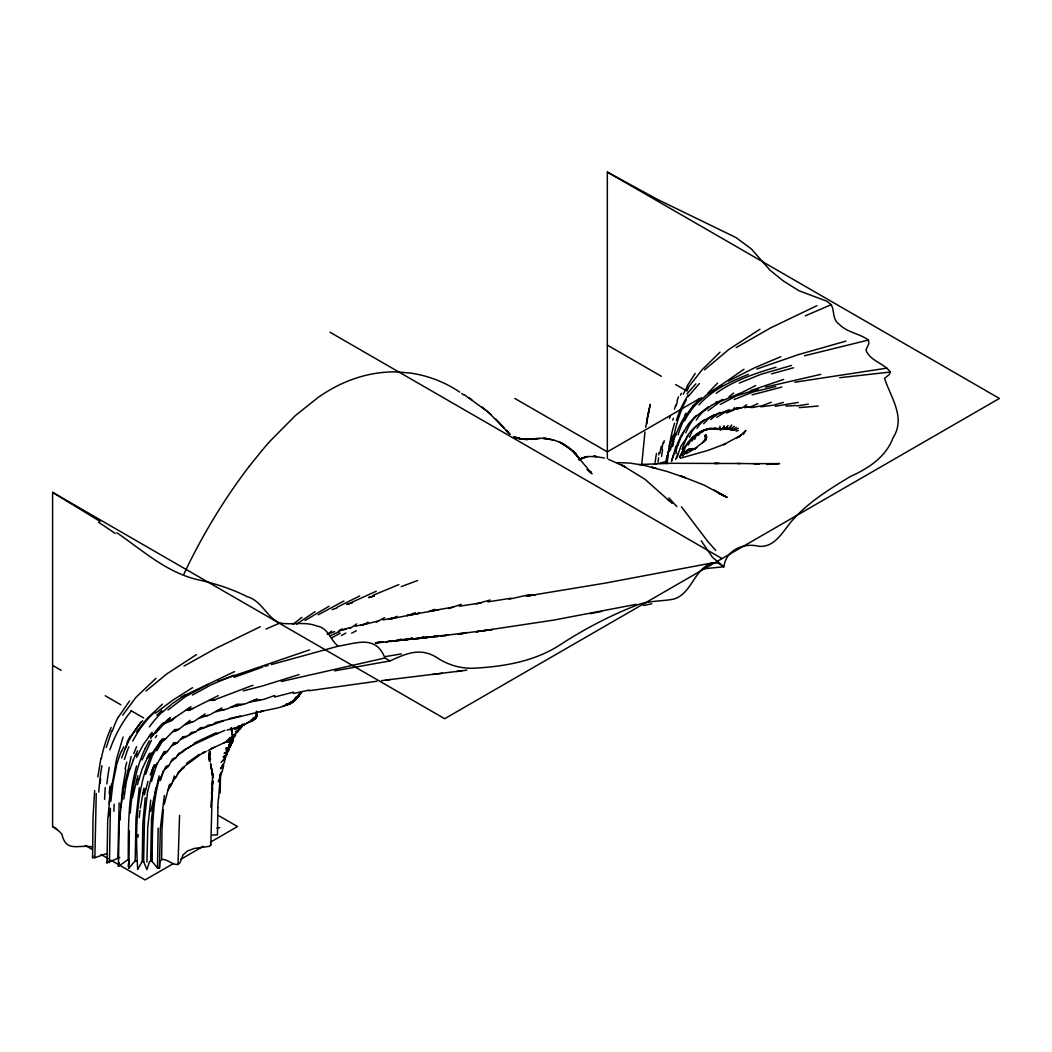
<?xml version="1.0" encoding="UTF-8"?>
<svg xmlns="http://www.w3.org/2000/svg" width="1052" height="1052" viewBox="0 0 1052 1052"><rect width="100%" height="100%" fill="white"/><g stroke="black" fill="none" stroke-linecap="round" stroke-linejoin="round"><path stroke-width="1.5" d="M106.423 853.632L94.864 857.735L92.602 857.656L93.023 817.562L94.654 790.512M119.757 857.459L107.015 862.89L107.699 820.35L110.513 790.894M136.602 765.882C127.976 796.272 128.331 828.174 128.252 859.471L118.403 866.361L119.27 821.52L123.123 789.802M145.229 797.732L142.809 823.94L142.23 861.43L137.707 869.386C135.353 831.816 135.616 791.998 150.37 756.638M155.814 787.922L151.554 818.509L150.633 860.983L149.397 862.061L146.899 869.609L143.637 861.522L144.505 818.929L147.53 792.143L153.303 769.788M210.834 844.414L209.427 846.321L194.173 848.477L187.44 851.002L183.061 854.895L180.168 862.508L178.038 864.481C172.002 865.152 167.636 858.8 161.653 859.484L159.851 861.812L159.444 868.321L157.484 867.992L152.198 861.549C152.33 834.367 151.882 806.726 158.878 780.242M159.444 868.321L160.298 828.976L164.349 795.509M161.653 859.484L162.008 829.357L163.336 809.685M210.794 845.584L212.188 793.984M146.912 862.061L147.753 827.437L150.699 800.138M230.283 744.001L230.782 745.776L228.823 746.026L231.216 744.645L231.243 743.133L230.782 745.776L228.744 747.393L230.256 746.854L225.68 748.406L228.744 747.393L230.283 744.001L230.256 746.854L226.233 750.155L228.757 750.168L229.428 747.762L226.233 750.155M92.602 857.656L92.629 855.776M209.269 757.808L209.348 753.429L209.348 759.386L209.427 751.825L209.953 761.319M212.977 781.925L211.465 793.787M209.019 756.072L209.059 754.639L209.637 759.544M209.48 753.837L208.953 757.756L209.48 753.837L209.072 756.243M108.737 816.128L108.908 811.171M221.091 762.49L225.141 757.742L224.431 762.568L220.499 768.696L223.169 765.909L222.472 770.643L218.264 781.741M228.889 746.052L228.797 748.827L229.428 747.762M129.343 830.87L128.883 868.11L135.208 860.76L135.971 818.338L139.324 787.724M138.062 837.024L138.154 834.578M220.144 792.932L220.525 775.968M120.204 819.863L120.415 814.919M705.708 438.973L705.971 434.936L705.708 438.973L705.011 435.147L705.958 439.604L706.536 436.133L704.353 441.616L706.72 437.198L702.434 443.01M158.142 828.082L157.484 867.992M212.701 788.027L210.755 807.042M217.909 807.528L217.435 834.841L212.031 835.078M110.394 808.291L109.434 862.561M109.237 803.781L109.868 794.01M212.412 778.217L212.78 774.246L212.649 775.705L210.821 764.699L212.912 776.994L211.702 784.082M641.838 463.656L644.955 432.017M119.126 802.952L117.903 857.551M96.258 793.458L94.864 857.735M230.441 742.778L232.781 741.41L232.886 739.793L230.441 742.778L232.242 742.475L232.886 739.793M120.822 807.542L122.65 788.237L125.806 769.722M130.251 813.157C131.908 791.012 135.655 768.617 145.215 748.393M179.563 815.379L178.038 864.481M110.868 801.216L112.945 782.833L116.272 767.092M229.546 741.042L233.136 738.925L231.387 729.825L233.412 738.859L232.873 740.253L229.546 741.042L233.136 738.925L232.808 734.953L232.308 740.148L229.06 741.042L232.518 738.754L232.913 737.071L231.545 729.878M208.953 757.756L210.216 751.325L208.717 757.927L209.664 754.363L208.914 756.822M139.232 817.654L140.008 810.434M212.991 780.781L211.715 787.751M218.645 797.85L220.473 773.549M123.807 799.007L126.345 781.715L129.751 768.92M232.781 741.41L233.097 738.386L233.215 740.24L232.19 741.2L229.02 741.818L232.781 741.41L227.797 742.383L231.322 741.976L233.215 740.24L233.084 736.742L233.412 738.859L232.19 741.2L230.309 741.384L233.412 738.859M253.953 718.582L256.162 718.043L257.069 713.887L254.913 719.081L256.701 716.11L255.978 717.924L253.243 719.568L256.162 718.043L257.148 714.177L254.702 718.674L256.083 717.898L256.846 714.058L256.175 716.465M97.823 776.928L100.861 758.558M208.888 757.913L209.216 755.336L209.216 760.833M112.459 782.57L116.535 759.123L123.084 737.058M123.123 793.958L123.439 791.538M232.071 736.61L231.624 739.99L226.943 741.594L230.717 739.648L232.071 736.61L230.309 740.792L231.558 738.294L228.705 741.279L230.717 739.648L223.379 743.146M233.294 737.123L232.873 740.253L230.309 741.384M661.59 456.41L662.576 449.598M256.951 711.507L256.083 717.898L257.148 714.177M140.31 808.028L143.993 788.132M646.77 423.877L647.453 419.064M150.738 811.447L159.207 775.876M705.682 440.236L706.102 437.527L705.642 439.841M683.774 453.228C684.536 446.114 688.823 439.539 695.083 436.041M124.136 786.712L131.184 756.546M647.822 416.658L649.031 409.504M220.039 777.31L220.604 773.864M645.678 427.243L650.189 404.376L648.269 413.844M658.683 454.937L659.078 452.61M229.691 743.698L232.242 742.475L232.492 741.029L229.691 743.698L231.703 743.54L232.492 741.029M231.953 742.133L231.703 743.54L229.126 744.777L231.216 744.645L231.953 742.133L229.126 744.777M132.499 797.653L137.891 775.718M128.87 861.996L128.199 865.73L128.883 868.11M728.05 425.442L725.801 428.388L723.5 429.216L723.526 427.533L720.41 429.624L723.5 429.216L724.184 425.836L722.251 428.9L720.094 429.847L719.936 426.178M646.927 420.116L648.216 413.489M232.308 740.148L232.913 737.071L230.875 740.779L232.518 738.754L229.06 741.042M675.884 453.636L676.304 451.545M225.141 757.742L223.116 760.741M663.773 442.905L664.233 440.696M118.403 866.361L119.165 862.719M164.27 804.28L169.359 784.792L172.186 783.175L174.356 775.981M144.334 794.944L147.99 781.386M672.767 445.838L673.767 441.669M137.352 784.739L142.02 769.407L149.41 753.521L152.211 753.127L162.126 739.017L165.559 738.925L174.711 729.588L178.84 729.338L190.07 720.357M671.465 461.473L675.91 446.548M668.783 451.716L669.296 449.533M682.038 449.217L687.364 435.988A109.316 62.305 24.9 0 1 692.847 429.216A107.672 61.2 24.1 0 1 696.345 426.099M151.462 781.439L157.379 762.687M160.456 780.584L163.191 771.077M226.798 754.547L223.313 756.861L226.798 754.547L224.904 758.913L224.773 756.283M208.993 756.467L209.94 752.837M106.291 747.472L111.722 730.864M676.581 458.264L680.946 446.166L688.508 435.147M679.934 457.725L683.892 448.086L689.783 441.432M145.597 774.351L152.251 755.901L160.009 742.107M121.624 757.913L127.7 742.278M208.717 758.216L209.414 755.915M671.781 460.487L673.99 453.912M677.882 445.404L681.617 435.567M688.284 445.101L691.953 438.026A58.018 30.521 25.6 0 1 697.2 433.845M221.998 766.711L222.708 764.488M694.767 439.289C696.24 433.082 702.697 429.413 708.719 429.045L702.171 431.123L698.081 435.581M107.015 862.89L107.738 860.773M172.975 781.084L176.473 776.547L178.275 772.168L184.087 767.579M689.454 437.29L691.808 431.938A100.808 52.403 23.5 0 1 700.33 422.457L704.485 419.827M222.945 767.71L223.76 765.422M677.028 400.72L678.487 396.762M159.549 780.4L165.874 766.448L169.03 765.356L172.541 758.86L175.986 757.703L178.708 753.416L182.364 752.141L185.836 749.156M220.381 774.601L221.222 772.286M691.874 441.183L696.108 434.476L702.197 430.886M672.741 420.156L673.477 418.17M150.226 775.008L154.039 765.054L156.879 764.423L164.086 751.693L167.439 751.352L173.593 743.146L177.42 742.686L182.89 736.755L187.111 736.282L195.817 731.692L200.419 727.734L205.298 727.366L223.353 720.909M228.179 751.207L224.339 753.298L228.179 751.207L225.601 755.283M142.02 760.017L151.449 740.292M133.775 753.429L136.563 746.71M675.621 459.461L678.316 453.241M685.759 432.793L688.232 427.349A159.851 87.303 29.9 0 1 696.805 415.448M669.374 418.407L670.255 416.342M121.703 751.299L123.702 746.762M160.864 759.202L164.086 752.246M136.563 757.401L143.111 744.934L152.04 732.337M234.609 737.044L235.595 734.769L233.478 735.085L238.094 731.64L235.424 731.613L238.738 730.417L240.54 728.444L238.357 728.602L241.579 727.419L242.894 725.117L237.883 726.603L241.631 725.499M133.117 760.044L137.536 750.72M168.254 789.802L172.186 783.175M607.333 458.37L607.333 172.081L657.645 199.499L735.979 237.555L751.273 248.851L769.893 270.035L783.346 280.976L798.876 290.694L826.793 301.188L831.251 304.672C834.67 311.09 832.211 319.755 839.312 324.345C847.268 332.629 859.471 333.431 868.439 340.046L868.847 343.623L865.928 350.079C870.162 361.099 883.838 363.045 890.36 372.04L889.177 374.643L884.574 378.339C890.676 397.459 906.14 417.473 893.043 437.856C885.968 456.857 868.387 468.482 850.621 476.346C829.239 489.312 807.186 502.803 790.867 522.068C782.412 532.338 774.298 547.882 758.702 546.277C743.817 542.464 725.854 550.025 723.868 566.752L702.512 568.935M725.104 429.308L728.497 429.255L731.64 424.982M682.814 455.884L684.905 452.465M231.322 741.976L232.505 739.582M156.814 750.747L163.218 739.78M679.461 456.713L682.972 451.098M743.422 434.423L745.855 430.426L739.359 436.462L741.213 435.147L723.579 444.667L725.551 443.773L708.114 450.374L680.631 458.159M696.74 402.18L698.62 398.866M209.466 760.964L210.689 758.781M230.178 737.334L225.759 742.054L211.031 748.853L214.832 747.117M697.108 428.401L698.055 426.731A93.273 44.368 22.3 0 1 703.696 420.761M687.18 385.926L695.188 373.421M118.666 716.728L129.528 701.027M122.716 715.15L136.01 697.292L155.972 678.316M130.935 736.308L140.942 721.935M253.65 718.818L255.978 717.924L251.73 720.712L255.412 717.346L251.691 721.291L246.405 723M149.345 757.493L152.211 753.127M226.903 752.574L228.231 750.444M156.879 764.423L152.001 770.261M696.279 420.024L698.489 416.802A155.998 76.48 26.3 0 1 702.552 412.187L711.586 405.309L722.869 399.287M136.365 732.008L146.912 718.647L162.416 704.183M155.341 737.61L156.774 735.453M299.938 692.979L294.297 700.763L286.407 704.472C293.824 703.919 297.861 696.911 301.779 691.532C298.216 696.319 294.784 702.302 288.577 703.919L294.192 701.013L298.847 695.622L294.192 701.013L290.641 703.157L295.862 699.356L300.254 693.426L295.862 699.356L292.548 702.118L297.387 697.45L294.297 700.763L290.628 702.591L295.849 699.08L298.742 695.319L294.297 700.763L291.443 701.973M703.683 423.693L709.193 417.868L720.16 412.358M294.165 700.356L292.509 701.671L297.203 697.095L291.943 701.71M255.412 717.346L253.44 720.186L256.136 715.386L254.873 719.292L252.506 719.555M688.139 387.517L702.368 369.476L720.028 352.17M689.862 412.016L691.072 410.319A221.367 121.651 38.1 0 1 696.648 403.797M688.1 396.591L699.396 383.546M253.44 717.911C247.233 725.867 236.108 727.024 227.127 730.154M684.773 415.027L686.154 413.186M198.078 730.154L205.298 727.366L207.783 725.301L212.885 724.526L215.529 722.527L263.579 710.85L260.028 711.744C274.125 708.009 291.983 707.851 300.293 693.689L292.364 702.407L287.893 703.959M295.007 699.251L296.703 697.042M300.293 693.689L293.85 701.066L286.118 705.195C293.14 703.433 297.677 697.266 301.766 691.756M715.544 402.89L716.622 401.496M249.048 466.575L262.25 450.164A265.722 153.421 -60 0 1 270.377 440.801L295.494 415.474L318.414 397.209A168.083 97.047 -60 0 1 327.08 391.594A163.257 94.259 -60 0 1 335.746 386.715C352.354 378.049 370.791 372.697 389.556 372A265.748 153.434 -60 0 1 397.682 371.974L410.885 373.144A316.849 182.93 -60 0 1 426.047 376.406A342.255 197.605 -60 0 1 440.328 381.495A349.264 201.642 -60 0 1 459.737 392.12M734.204 426.218L731.193 428.769L728.497 429.255M686.969 393.882L695.885 383.822M683.05 454.832L685.957 451.847M177.354 755.901L183.903 750.155L193.252 744.79L195.028 742.659L216.133 732.744M231.479 740.91L233.136 738.925M228.823 746.026L230.427 744.093M166.729 767.855L169.03 765.356M698.988 404.888C711.941 390.029 730.39 381.547 748.353 374.407M151.291 736.545L170.358 717.648M733.468 408.912L734.664 407.597M298.715 695.727L290.391 703.551L285.723 704.551M682.524 455.7L685.654 452.755M294.823 698.752L296.795 696.582L294.521 698.844M707.667 393.356L717.596 383.099M189.136 734.769L191.254 732.508L195.817 731.692M295.178 699.264L297.203 697.095M710.639 419.538L717.267 414.357L729.391 409.728M692.9 405.783L701.539 397.709M156.906 715.228L161.837 710.337M254.702 718.674L256.912 716.386M696.595 403.758L706.905 394.684L721.646 385.203M177.433 774.588L182.272 767.973L204.443 751.667M717.951 429.624L719.594 427.993M707.957 410.767L720.239 401.667L739.688 393.382M730.811 426.691L729.444 428.032L724.263 429.242L727.234 427.099L727.261 428.887M703.841 441.551L695.004 448.573L696.648 447.547L686.233 453.741M161.351 756.875L167.439 751.352M704.564 369.831L728.891 349.422L759.925 329.263M736.361 427.296L732.784 429.479L729.825 429.716M162.6 712.059L172.107 703.814L184.823 695.148M226.916 751.917L228.757 750.168M697.029 415.593L708.285 406.822M146.044 690.993L166.742 673.964L196.461 654.62M142.848 793.247L145.202 791.065M168.82 787.383L171.345 785.042M157.721 781.294L160.377 778.874M716.714 417.315L726.143 411.529L741.331 407.979M168.057 709.955L185.441 696.674L207.77 684.484M175.986 757.703L171.371 761.49M328.171 634.014L331.617 631.108M158.76 743.79L165.559 738.925M155.446 713.164L172.686 700.277L192.516 687.679M738.254 428.269L734.414 430.255L731.337 430.36M301.792 617.366L292.995 624.349M164.901 769.143L167.873 766.711M701.973 432.267L703.604 430.952M686.233 451.545L689.954 448.954L695.385 448.902L689.954 448.954L687.876 449.914L695.385 448.902L690.98 448.757L686.956 450.65L691.716 448.744L687.876 449.914M733.678 393.027L729.062 396.683M746.67 404.678L743.567 407.019M199.222 754.376L186.375 763.476M711.007 391.988L743.961 369.278M173.685 778.69L176.473 776.547M185.165 724.775L194.646 721.028L205.127 713.94M315.035 611.699L296.625 624.086M703.538 420.668L714.308 414.672M187.637 748.353L191.306 745.644M338.192 631.647L341.979 628.886M716.149 393.317C733.941 380.39 755.165 373.407 776.021 367.187M687.745 450.23L692.808 448.599L695.411 448.902L690.98 448.757L687.745 450.23L690.98 448.757L694.294 448.836L689.731 449.296L694.294 448.836M136.365 780.755L138.772 779.019M146.912 758.453L150.239 756.072M720.265 404.481L736.887 395.657L758.426 388.99M190.938 706.707L168.636 721.896L163.875 723.75M356.72 623.928L349.895 628.504M143.401 790.709L145.676 789.131M329.066 606.215L305.027 620.483M199.643 718.029L210.295 714.584L221.985 707.917M685.549 451.781L689.086 449.362L694.504 449.138L689.086 449.362L686.233 451.177M251.73 720.712L254.413 718.976L250.994 720.488M736.216 347.594L770.629 327.882L816.865 305.711M242.013 725.985L244.498 724.394L242.381 724.473M152.987 767.71L155.933 765.882M192.411 695.07L210.9 684.918L233.886 675.147M202.839 753.469L206.31 751.338M343.925 600.955L318.204 614.815M184.008 666.087L215.173 648.716L260.344 626.716M364.807 624.086L368.108 622.074M686.469 451.084L688.402 449.927M331.498 637.985L340.243 633.186M213.135 747.709L207.994 750.668M699.79 398.471L607.333 451.86L514.875 398.471M173.501 863.495L145.058 879.919L110.92 860.207M180.615 859.379L203.378 846.242M210.492 842.139L237.515 826.53L219.026 815.865M737.781 437.408L739.74 436.291L736.163 438.329M171.91 745.776L177.42 742.686M384.585 617.682L376.261 622.219M757.808 403.652L749.458 407.466M579.323 459.619L587.41 456.542L596.708 456.594L593.657 456.226M193.252 744.79L218.435 733.047M341.387 635.513L345.858 633.054M728.326 381.074L754.692 367.74L780.794 356.694M359.652 595.958L336.956 607.333M376.721 643.535L379.088 642.246M162.679 754.389L166.124 752.522M218.237 695.688L188.689 710.534M224.97 730.351L215.962 734.164M180.997 697.147L234.557 671.584M215.936 711.744L227.692 708.706L237.213 704.183L243.472 704.327L246.773 703.288L257.135 698.844M734.23 399.484L752.89 392.015L775.758 386.518M180.97 739.293L187.111 736.282M351.657 633.186L356.339 630.766M175.303 731.035L178.84 729.338M755.691 385.519L739.24 393.908M135.195 755.428L138.088 753.955M386.084 642.43L389.805 640.523M726.577 413.041L733.31 410.227M697.174 433.818L699.462 432.688M158.444 778.651L161.232 777.283M376.261 591.25L352.104 602.152M330.289 635.763L339.612 631.542M391.936 618.747L397.038 616.288M254.426 718.345L255.833 717.674M739.201 383.112L760.833 374.354L791.446 365.478M395.644 641.457L400.851 638.985M148.122 756.02L151.186 754.626M771.353 402.258L762.319 405.651L751.483 407.689M701.211 540.781L712.428 557.271L723.868 566.752L718.214 563.136L713.151 562.754C693.833 567.909 692.255 594.156 673.188 599.232C660.34 601.573 646.743 600.482 634.593 606.057C608.332 616.446 583.255 629.701 559.625 645.139C535.218 660.853 506.051 666.218 477.529 667.981C462.748 669.493 447.994 665.311 435.804 656.921C419.459 647.269 405.48 653.936 390.042 660.906L384.914 657.987C375.853 634.606 356.589 643.311 338.205 646.178C330.223 640.129 328.369 627.728 316.797 626.019C304.883 621.259 292.075 625.177 279.806 623.034L266.024 629.043M398.892 584.57L373.263 595.222M805.28 315.824L831.251 304.672M409.82 614.986L415.29 612.619M406.769 640.024L412.226 637.657M148.7 736.755L152.514 735.164M252.901 685.246L212.635 700.54M286.118 705.195L289.879 703.67L283.093 705.892M234.096 677.317L262.776 667.06M274.809 695.464L263.868 699.343L250.152 702M418.17 638.761L423.89 636.539M756.861 368.989L798.31 354.642L845.874 341.137M417.591 580.52L401.207 586.635M428.729 611.606L434.607 609.384M229.02 741.818L233.215 740.24M172.62 731.916L177.012 730.272M327.172 634.185L334.681 631.634M217.961 681.209L309.59 649.86M332.156 609.647L337.179 607.832M752.062 394.829L781.912 387.07M160.391 741.463L164.112 740.148M352.091 602.664L346.897 604.321M431.32 637.157L435.791 635.605M461.263 604.335L448.612 608.556M705.603 429.873L709.416 428.572L717.069 428.729L710.613 428.401L707.943 429.019L718.016 428.611M783.622 379.417L750.799 390.568M293.521 692.15L274.611 697.016M347.226 604.387L352.459 602.638M783.411 402.429L773.299 405.217L760.741 406.822M687.127 450.44L690.967 449.204M339.507 630.516L350.277 627.531M299.018 674.608L262.776 685.878L243.236 690.901M771.497 373.868L793.524 367.779M736.098 431.136L738.359 430.439M374.223 595.945L368.568 597.602L374.183 595.984M444.812 635.803L447.928 634.869M707.943 429.019L709.416 428.572L706.602 429.163L709.587 429.084M366.004 623.77L360.468 625.401L377.747 621.101M490.048 599.995L476.28 603.94M230.769 707.444L243.472 704.327M338.205 646.178L271.271 664.575M264.972 666.324L268.115 665.456M461.552 633.922L466.772 632.502M309.13 690.086L293.311 693.505M804.478 355.773L868.439 340.046M232.742 735.519L235.595 734.769M798.284 402.403L775.285 406.296M394.763 617.642L388.767 619.181L419.275 613.303M355.168 626.269L366.767 623.757M665.495 461.71L659.92 463.038M240.527 716.017L229.165 718.634M654.239 464.353L656.474 463.814M150.331 734.572L153.829 733.757M438.592 609.805L406.861 615.552L413.87 613.987M765.659 387.07L820.77 374.38M509.089 599.219L528.946 594.722M165.94 721.777L170.398 720.778M704.222 430.044L708.719 429.045M383.046 619.891L395.46 617.524M384.914 657.987L281.279 681.512M643.482 605.544L651.767 603.743M250.968 720.765L253.164 720.291M636.171 604.348L553.589 620.128L475.951 631.792L492.56 629.53M590.119 613.71L601.652 611.422M741.042 408.018L736.558 408.452L742.673 407.44M390.042 660.906L334.746 670.847M808.291 404.139L796.745 405.967M229.191 740.924L232.873 740.253L232.794 734.783M715.426 428.388L711.007 429.15L715.426 428.388L722.185 429.098M340.164 630.332L345.977 629.32M459.329 606.215L481.264 602.849M398.3 640.103L390.542 641.431L404.849 639.8L375.406 643.009L382.981 641.957L376.721 642.417M487.944 601.862L511.114 598.207M401.325 653.923L384.598 656.711M216.975 828.042L219.658 827.595M407.413 639.195L401.22 640.195L427.125 637.591L412.042 639.037L420.379 637.92M794.852 382.218L886.967 368.121M185.691 710.402L190.925 709.587M429.387 636.999L422.957 637.959L438.303 636.355L424.863 637.328M527.236 595.866L535.481 594.656L526.276 596.155L605.281 583.097L713.151 562.754M452.978 607.162L432.319 610.712L438.447 609.844M460.605 633.528L440.433 635.921L447.968 635.145M209.19 700.579L215.305 699.738M187.558 722.671L192.345 722.027M456.581 671.492L466.904 670.15M308.92 690.756L376.892 681.223M233.952 705.918L240.264 705.09M818.18 406.033L799.323 407.624M413.147 614.079L419.13 613.316M381.508 680.657L390.476 679.513M461.736 670.834L386.123 680.039M234.109 729.26L240.54 728.444M491.152 629.714L458.133 633.869L465.944 633.015M432.767 674.424L442.327 673.267M744.224 407.637L750.51 406.874M736.558 408.452L738.938 408.176L735.493 408.544M890.36 372.04L839.733 377.694M253.44 718.358L256.162 718.043M766.75 464.497L779.571 463.59L753.705 463.669M202.326 716.096L207.638 715.518M587.016 469.56L591.079 472.124L587.647 469.942L592 473.794L573.169 451.295L562.11 443.444L570.5 449.02C559.611 439.697 544.634 436.448 530.695 439.328L537.848 438.697L523.922 439.328L527.907 439.434L521.042 438.973L513.652 436.633M435.949 636.197L442.655 635.553M617.485 462.63L630.148 463.077L644.955 465.549L666.81 471.401L685.207 477.687L679.96 475.649M639.143 464.537L671.071 463.301L740.411 463.524M402.824 639.524L409.294 639.011M774.469 463.853L768.92 464.234L771.958 464.037M538.703 438.605L539.531 438.553M746.118 407.163L753.429 406.874M773.877 463.84L777.007 463.695M253.611 700.5L260.357 700.211M218.908 709.929L224.707 709.679M241.789 724.512L244.498 724.394M168.11 719.739L172.252 719.594M717.411 463.419L714.505 463.432L719.529 463.419M188.269 708.575L193.266 708.561M737.347 463.472L759.32 463.774L756.138 463.708M717.122 428.756L713.716 428.677L719.384 428.808M546.974 438.513L543.371 438.316L553.589 440.012M142.23 861.43L143.637 861.522M593.88 456.252L604.361 458.028M182.89 736.755L185.178 737.097M518.36 438.434L522.949 439.276L514.915 437.303M517.387 438.211L524.869 439.341L532.904 439.157L522.002 439.105L515.888 437.658M173.593 743.146L175.776 743.606M654.752 467.982L651.701 467.285L656.119 468.298M681.67 476.319L703.854 484.998L727.09 497.386L718.253 493.243M150.633 860.983L152.198 861.549M135.208 860.76L136.523 861.233M92.642 846.991C79.137 844.059 66.158 853.014 61.976 834.46A37.977 21.921 0 0 0 59.03 831.159L52.6 826.53L52.6 492.362L444.667 718.713L999.4 398.445L607.333 172.081M608.319 459.251L625.572 467.088L621.561 464.879M279.806 623.034C266.59 617.432 261.974 600.797 247.233 596.708C232.282 589.081 216.252 583.939 199.933 580.165C167.728 573.537 143.125 550.775 116.864 532.733M622.35 465.313L645.034 479.344L672.189 503.435M727.09 497.386L714.045 490.061M607.333 345.095L661.379 376.3M675.608 384.519L686.982 391.081M329.973 332.222L722.027 558.586M52.6 665.364L61.134 670.295M105.226 695.753L120.875 704.787M130.829 710.534L143.637 717.924M52.6 826.53L56.874 829.002M85.317 845.427L92.431 849.529M100.966 854.461L108.08 858.563M52.6 492.362L100.071 521.411M464.3 394.724L488.457 412.266L508.326 432.674L506.17 430.334M468.995 397.761L471.743 399.615M482.066 407.071L490.811 414.317M667.612 499.503L669.125 500.713M510.128 434.279L506.367 430.636L509.615 433.937M495.729 418.933L496.636 419.853M715.715 550.485L707.457 541.03L681.446 506.801M676.831 506.604L668.875 497.885M497.872 421.089L504.066 427.914M128.252 859.471L129.107 860.76M226.614 751.812L227.35 753.469L226.561 751.102M231.151 728.037L232.255 732.494M210.505 763.121L212.649 775.705M231.164 727.879L232.019 732.337M212.806 775.442L212.346 772.51L212.912 776.994M231.979 739.872L232.242 742.475M256.333 711.231L256.386 716.044M123.255 789.815A263.763 206.047 -7.2 0 1 124.925 782.464M113.84 811.302A389.398 187.729 66.1 0 1 114.221 804.254M98.796 792.103A389.135 274.94 43.8 0 1 101.886 765.659M116.049 767.053A230.454 165.335 1.1 0 1 121.361 751.233M125.241 748.577A216.988 115.01 69.8 0 1 142.691 720.712M145.281 748.551A170.161 74.166 80.6 0 1 149.345 740.937M155.906 733.112A159.93 81.188 88.3 0 1 169.254 718.24M149.371 726.906A215.844 118.797 81.4 0 1 162.495 711.757M112.34 731.127A264.486 172.383 27.6 0 1 118.389 716.583M658.013 462.42A347.173 188.045 62.4 0 1 658.631 457.752M676.226 446.745A176.552 113.866 38.8 0 1 679.816 438.579M666.679 462.854A273.809 153.5 58 0 1 667.428 458.356M667.086 458.093A254.255 148.24 54.8 0 1 668.467 451.466M667.205 463.656A284.198 162.85 58.9 0 1 674.556 423.141M670.361 450.269A232.111 140.113 51.1 0 1 672.662 441.643M671.676 440.906A222.169 137.273 47.7 0 1 673.951 434.647M675.542 435.765A214.253 133.486 46.1 0 1 685.378 415.553M676.344 420.55A252.888 141.875 52.1 0 1 688.205 395.171M680.407 395.236A263.368 98.283 87.4 0 1 681.394 393.264M683.248 394.224A268.444 99.953 87.3 0 1 687.337 386.518M679.658 438.46A169.872 110.25 35.4 0 1 684.392 430.702M684.681 420.8A208.598 114.563 38.9 0 1 689.836 412.003M110.381 790.854A326.133 255.938 20.6 0 1 111.657 783.556M104.595 799.283A422.076 230.059 61.6 0 1 105.239 787.514M109.25 793.576A419.827 235.977 61.5 0 1 109.895 786.331M106.857 783.964A363.15 202.234 62 0 1 109.237 767.395M100.15 783.477A389.792 230.033 56.7 0 1 100.624 778.809M125.109 768.933A247.549 123.597 68.5 0 1 126.74 762.279M124.478 759.347A230.467 112.853 69.5 0 1 128.817 746.815M109.855 749.826A258.555 154.302 62.1 0 1 130.882 711.468M132.789 741.016A214.726 117.732 74 0 1 155.341 711.717M101.268 758.729A287.143 201.116 34.1 0 1 111.183 727.524M130.106 768.841A157.156 83.976 -33 0 1 133.512 759.965M150.686 738.372A165.256 78.085 84.3 0 1 163.481 722.698M171.41 720.909A155.92 81.136 -85.5 0 1 175.355 717.083M127.029 742.291A179.682 96.008 -15.1 0 1 130.211 736.295M217.751 807.502A320.189 252.204 25.3 0 1 218.514 797.824M98.493 522.239A863.298 504.421 -0.7 0 1 115.299 533.509M183.64 574.681A322.78 186.362 -60 0 1 188.808 563.898A349.251 201.642 -60 0 1 219.618 508.944A342.255 197.605 -60 0 1 233.873 487.352A319.137 184.258 -60 0 1 249.035 466.575M655.028 462.854A342.4 209.532 56 0 1 656.514 453.425M676.028 451.361A194.791 112.051 44.5 0 1 677.633 445.233M673.49 441.472A222.511 126.858 49 0 1 676.015 433.345M665.771 462.065A259.121 164.651 51.6 0 1 667.257 455.24M661.905 449.059A289.366 162.008 57.7 0 1 663.141 442.379M667.547 455.437A248.233 158.905 50.6 0 1 668.691 450.953M668.796 451.006A235.714 153.013 48.7 0 1 670.071 446.587M659.946 453.228A309.696 187.309 57.1 0 1 661.235 446.311M672.254 446.613A257.727 145.347 57 0 1 686.312 399.76M669.217 446.022A223.681 147.609 45.7 0 1 673.319 435.278M678.146 434.805A214.45 125.622 44.5 0 1 693.031 405.901M674.477 409.149A279.345 105.818 78.8 0 1 675.778 405.02M676.094 405.73A276.886 101.124 80.1 0 1 677.435 401.667M687.074 390.174A271.968 123.781 87.5 0 1 688.376 388.214M682.038 435.804A164.835 98.796 34.5 0 1 689.586 422.615M689.678 422.694A167.544 100.505 31.7 0 1 696.069 415.908M461.723 393.501A349.264 201.642 -60 0 1 463.682 394.908M795.693 405.428A208.572 52.837 19.3 0 1 785.923 406.059M581.322 458.396L579.034 459.803L581.48 458.422M584.36 457.212L581.098 458.646L587.345 456.621L584.36 457.212M690.901 449.335L688.652 449.98L692.361 448.915L690.901 449.335M562.412 443.615L559.414 442.129L562.412 443.615M573.208 451.44L570.315 448.849L576.049 454.451L573.208 451.308M576.115 454.359L573.077 451.426L579.034 458.041L576.115 454.359"/></g></svg>
